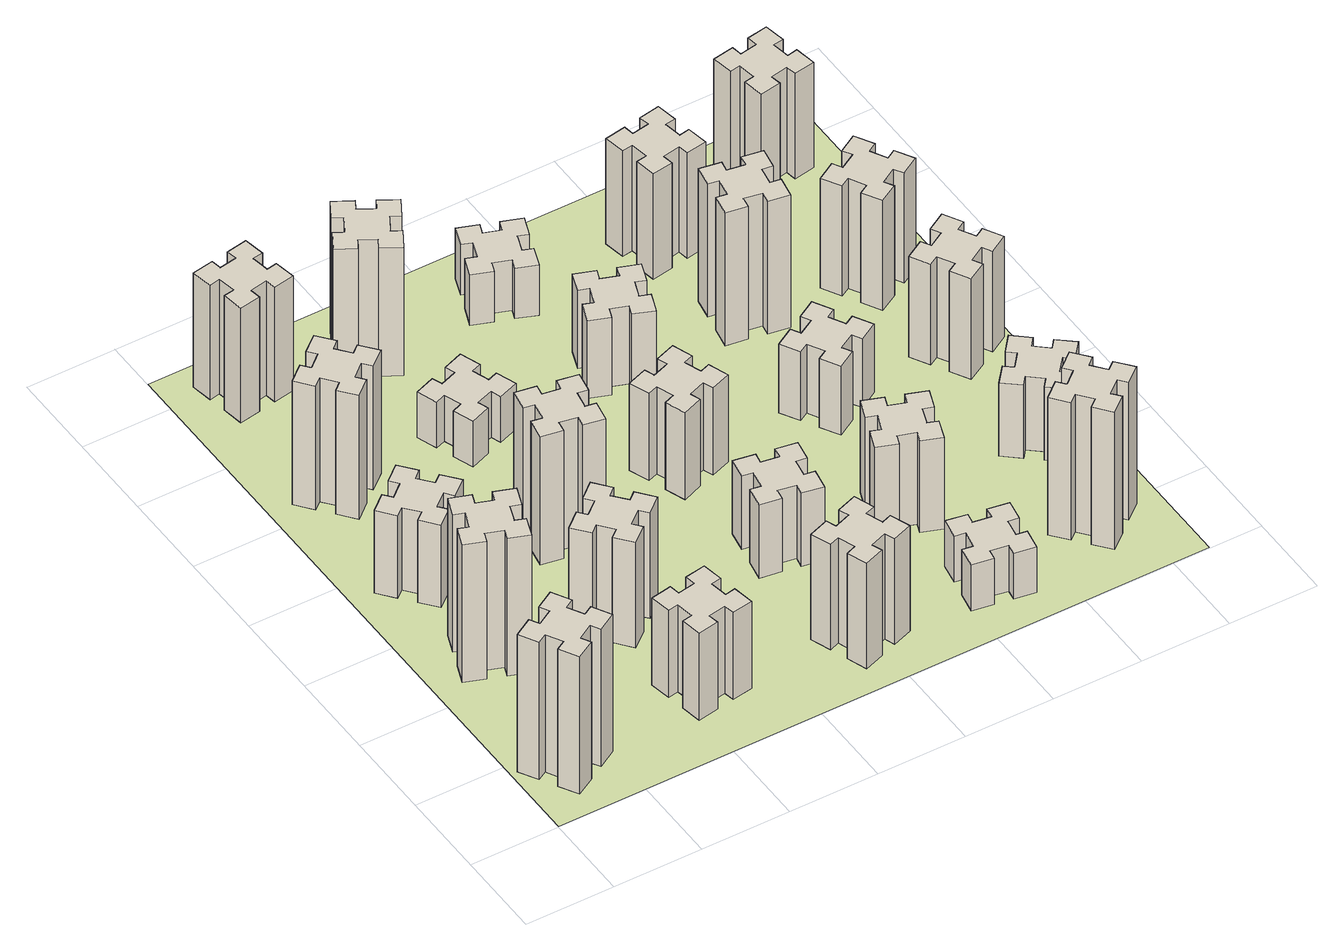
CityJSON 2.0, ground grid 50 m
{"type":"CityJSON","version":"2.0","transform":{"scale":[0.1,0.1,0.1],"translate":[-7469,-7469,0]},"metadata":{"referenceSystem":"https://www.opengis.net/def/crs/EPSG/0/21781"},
"CityObjects":{
"building1":{"type":"Building","attributes":{"class":"1000","function":"1000","usage":"1000","yearOfConstruction":2016,"roofType":"1000","measuredHeight":90,"storeysAboveGround":30,"storeysBelowGround":0},"geometry":[{"type":"Solid","lod":"1","boundaries":[[[[0,1,2,3,4,5,6,7,8,9,10,11,12,13,14,15,16,17,18,19]],[[17,16,20,21]],[[16,15,22,20]],[[15,14,23,22]],[[14,13,24,23]],[[13,12,25,24]],[[12,11,26,25]],[[11,10,27,26]],[[10,9,28,27]],[[9,8,29,28]],[[8,7,30,29]],[[7,6,31,30]],[[6,5,32,31]],[[5,4,33,32]],[[4,3,34,33]],[[3,2,35,34]],[[2,1,36,35]],[[1,0,37,36]],[[0,19,38,37]],[[19,18,39,38]],[[18,17,21,39]],[[24,25,26,27,28,29,30,31,32,33,34,35,36,37,38,39,21,20,22,23]]]]}]},
"building2":{"type":"Building","attributes":{"class":"1000","function":"1000","usage":"1000","yearOfConstruction":2016,"roofType":"1000","measuredHeight":90,"storeysAboveGround":30,"storeysBelowGround":0},"geometry":[{"type":"Solid","lod":"1","boundaries":[[[[40,41,42,43,44,45,46,47,48,49,50,51,52,53,54,55,56,57,58,59]],[[57,56,60,61]],[[56,55,62,60]],[[55,54,63,62]],[[54,53,64,63]],[[53,52,65,64]],[[52,51,66,65]],[[51,50,67,66]],[[50,49,68,67]],[[49,48,69,68]],[[48,47,70,69]],[[47,46,71,70]],[[46,45,72,71]],[[45,44,73,72]],[[44,43,74,73]],[[43,42,75,74]],[[42,41,76,75]],[[41,40,77,76]],[[40,59,78,77]],[[59,58,79,78]],[[58,57,61,79]],[[64,65,66,67,68,69,70,71,72,73,74,75,76,77,78,79,61,60,62,63]]]]}]},
"building3":{"type":"Building","attributes":{"class":"1000","function":"1000","usage":"1000","yearOfConstruction":2016,"roofType":"1000","measuredHeight":54,"storeysAboveGround":30,"storeysBelowGround":0},"geometry":[{"type":"Solid","lod":"1","boundaries":[[[[80,81,82,83,84,85,86,87,88,89,90,91,92,93,94,95,96,97,98,99]],[[97,96,100,101]],[[96,95,102,100]],[[95,94,103,102]],[[94,93,104,103]],[[93,92,105,104]],[[92,91,106,105]],[[91,90,107,106]],[[90,89,108,107]],[[89,88,109,108]],[[88,87,110,109]],[[87,86,111,110]],[[86,85,112,111]],[[85,84,113,112]],[[84,83,114,113]],[[83,82,115,114]],[[82,81,116,115]],[[81,80,117,116]],[[80,99,118,117]],[[99,98,119,118]],[[98,97,101,119]],[[104,105,106,107,108,109,110,111,112,113,114,115,116,117,118,119,101,100,102,103]]]]}]},
"building4":{"type":"Building","attributes":{"class":"1000","function":"1000","usage":"1000","yearOfConstruction":2016,"roofType":"1000","measuredHeight":81,"storeysAboveGround":30,"storeysBelowGround":0},"geometry":[{"type":"Solid","lod":"1","boundaries":[[[[120,121,122,123,124,125,126,127,128,129,130,131,132,133,134,135,136,137,138,139]],[[137,136,140,141]],[[136,135,142,140]],[[135,134,143,142]],[[134,133,144,143]],[[133,132,145,144]],[[132,131,146,145]],[[131,130,147,146]],[[130,129,148,147]],[[129,128,149,148]],[[128,127,150,149]],[[127,126,151,150]],[[126,125,152,151]],[[125,124,153,152]],[[124,123,154,153]],[[123,122,155,154]],[[122,121,156,155]],[[121,120,157,156]],[[120,139,158,157]],[[139,138,159,158]],[[138,137,141,159]],[[144,145,146,147,148,149,150,151,152,153,154,155,156,157,158,159,141,140,142,143]]]]}]},
"building5":{"type":"Building","attributes":{"class":"1000","function":"1000","usage":"1000","yearOfConstruction":2016,"roofType":"1000","measuredHeight":57,"storeysAboveGround":30,"storeysBelowGround":0},"geometry":[{"type":"Solid","lod":"1","boundaries":[[[[160,161,162,163,164,165,166,167,168,169,170,171,172,173,174,175,176,177,178,179]],[[177,176,180,181]],[[176,175,182,180]],[[175,174,183,182]],[[174,173,184,183]],[[173,172,185,184]],[[172,171,186,185]],[[171,170,187,186]],[[170,169,188,187]],[[169,168,189,188]],[[168,167,190,189]],[[167,166,191,190]],[[166,165,192,191]],[[165,164,193,192]],[[164,163,194,193]],[[163,162,195,194]],[[162,161,196,195]],[[161,160,197,196]],[[160,179,198,197]],[[179,178,199,198]],[[178,177,181,199]],[[184,185,186,187,188,189,190,191,192,193,194,195,196,197,198,199,181,180,182,183]]]]}]},
"building6":{"type":"Building","attributes":{"class":"1000","function":"1000","usage":"1000","yearOfConstruction":2016,"roofType":"1000","measuredHeight":69,"storeysAboveGround":30,"storeysBelowGround":0},"geometry":[{"type":"Solid","lod":"1","boundaries":[[[[200,201,202,203,204,205,206,207,208,209,210,211,212,213,214,215,216,217,218,219]],[[217,216,220,221]],[[216,215,222,220]],[[215,214,223,222]],[[214,213,224,223]],[[213,212,225,224]],[[212,211,226,225]],[[211,210,227,226]],[[210,209,228,227]],[[209,208,229,228]],[[208,207,230,229]],[[207,206,231,230]],[[206,205,232,231]],[[205,204,233,232]],[[204,203,234,233]],[[203,202,235,234]],[[202,201,236,235]],[[201,200,237,236]],[[200,219,238,237]],[[219,218,239,238]],[[218,217,221,239]],[[224,225,226,227,228,229,230,231,232,233,234,235,236,237,238,239,221,220,222,223]]]]}]},
"building7":{"type":"Building","attributes":{"class":"1000","function":"1000","usage":"1000","yearOfConstruction":2016,"roofType":"1000","measuredHeight":75,"storeysAboveGround":30,"storeysBelowGround":0},"geometry":[{"type":"Solid","lod":"1","boundaries":[[[[240,241,242,243,244,245,246,247,248,249,250,251,252,253,254,255,256,257,258,259]],[[257,256,260,261]],[[256,255,262,260]],[[255,254,263,262]],[[254,253,264,263]],[[253,252,265,264]],[[252,251,266,265]],[[251,250,267,266]],[[250,249,268,267]],[[249,248,269,268]],[[248,247,270,269]],[[247,246,271,270]],[[246,245,272,271]],[[245,244,273,272]],[[244,243,274,273]],[[243,242,275,274]],[[242,241,276,275]],[[241,240,277,276]],[[240,259,278,277]],[[259,258,279,278]],[[258,257,261,279]],[[264,265,266,267,268,269,270,271,272,273,274,275,276,277,278,279,261,260,262,263]]]]}]},
"building8":{"type":"Building","attributes":{"class":"1000","function":"1000","usage":"1000","yearOfConstruction":2016,"roofType":"1000","measuredHeight":84,"storeysAboveGround":30,"storeysBelowGround":0},"geometry":[{"type":"Solid","lod":"1","boundaries":[[[[280,281,282,283,284,285,286,287,288,289,290,291,292,293,294,295,296,297,298,299]],[[297,296,300,301]],[[296,295,302,300]],[[295,294,303,302]],[[294,293,304,303]],[[293,292,305,304]],[[292,291,306,305]],[[291,290,307,306]],[[290,289,308,307]],[[289,288,309,308]],[[288,287,310,309]],[[287,286,311,310]],[[286,285,312,311]],[[285,284,313,312]],[[284,283,314,313]],[[283,282,315,314]],[[282,281,316,315]],[[281,280,317,316]],[[280,299,318,317]],[[299,298,319,318]],[[298,297,301,319]],[[304,305,306,307,308,309,310,311,312,313,314,315,316,317,318,319,301,300,302,303]]]]}]},
"building9":{"type":"Building","attributes":{"class":"1000","function":"1000","usage":"1000","yearOfConstruction":2016,"roofType":"1000","measuredHeight":30,"storeysAboveGround":30,"storeysBelowGround":0},"geometry":[{"type":"Solid","lod":"1","boundaries":[[[[320,321,322,323,324,325,326,327,328,329,330,331,332,333,334,335,336,337,338,339]],[[337,336,340,341]],[[336,335,342,340]],[[335,334,343,342]],[[334,333,344,343]],[[333,332,345,344]],[[332,331,346,345]],[[331,330,347,346]],[[330,329,348,347]],[[329,328,349,348]],[[328,327,350,349]],[[327,326,351,350]],[[326,325,352,351]],[[325,324,353,352]],[[324,323,354,353]],[[323,322,355,354]],[[322,321,356,355]],[[321,320,357,356]],[[320,339,358,357]],[[339,338,359,358]],[[338,337,341,359]],[[344,345,346,347,348,349,350,351,352,353,354,355,356,357,358,359,341,340,342,343]]]]}]},
"building10":{"type":"Building","attributes":{"class":"1000","function":"1000","usage":"1000","yearOfConstruction":2016,"roofType":"1000","measuredHeight":84,"storeysAboveGround":30,"storeysBelowGround":0},"geometry":[{"type":"Solid","lod":"1","boundaries":[[[[360,361,362,363,364,365,366,367,368,369,370,371,372,373,374,375,376,377,378,379]],[[377,376,380,381]],[[376,375,382,380]],[[375,374,383,382]],[[374,373,384,383]],[[373,372,385,384]],[[372,371,386,385]],[[371,370,387,386]],[[370,369,388,387]],[[369,368,389,388]],[[368,367,390,389]],[[367,366,391,390]],[[366,365,392,391]],[[365,364,393,392]],[[364,363,394,393]],[[363,362,395,394]],[[362,361,396,395]],[[361,360,397,396]],[[360,379,398,397]],[[379,378,399,398]],[[378,377,381,399]],[[384,385,386,387,388,389,390,391,392,393,394,395,396,397,398,399,381,380,382,383]]]]}]},
"building11":{"type":"Building","attributes":{"class":"1000","function":"1000","usage":"1000","yearOfConstruction":2016,"roofType":"1000","measuredHeight":69,"storeysAboveGround":30,"storeysBelowGround":0},"geometry":[{"type":"Solid","lod":"1","boundaries":[[[[400,401,402,403,404,405,406,407,408,409,410,411,412,413,414,415,416,417,418,419]],[[417,416,420,421]],[[416,415,422,420]],[[415,414,423,422]],[[414,413,424,423]],[[413,412,425,424]],[[412,411,426,425]],[[411,410,427,426]],[[410,409,428,427]],[[409,408,429,428]],[[408,407,430,429]],[[407,406,431,430]],[[406,405,432,431]],[[405,404,433,432]],[[404,403,434,433]],[[403,402,435,434]],[[402,401,436,435]],[[401,400,437,436]],[[400,419,438,437]],[[419,418,439,438]],[[418,417,421,439]],[[424,425,426,427,428,429,430,431,432,433,434,435,436,437,438,439,421,420,422,423]]]]}]},
"building12":{"type":"Building","attributes":{"class":"1000","function":"1000","usage":"1000","yearOfConstruction":2016,"roofType":"1000","measuredHeight":48,"storeysAboveGround":30,"storeysBelowGround":0},"geometry":[{"type":"Solid","lod":"1","boundaries":[[[[440,441,442,443,444,445,446,447,448,449,450,451,452,453,454,455,456,457,458,459]],[[457,456,460,461]],[[456,455,462,460]],[[455,454,463,462]],[[454,453,464,463]],[[453,452,465,464]],[[452,451,466,465]],[[451,450,467,466]],[[450,449,468,467]],[[449,448,469,468]],[[448,447,470,469]],[[447,446,471,470]],[[446,445,472,471]],[[445,444,473,472]],[[444,443,474,473]],[[443,442,475,474]],[[442,441,476,475]],[[441,440,477,476]],[[440,459,478,477]],[[459,458,479,478]],[[458,457,461,479]],[[464,465,466,467,468,469,470,471,472,473,474,475,476,477,478,479,461,460,462,463]]]]}]},
"building13":{"type":"Building","attributes":{"class":"1000","function":"1000","usage":"1000","yearOfConstruction":2016,"roofType":"1000","measuredHeight":57,"storeysAboveGround":30,"storeysBelowGround":0},"geometry":[{"type":"Solid","lod":"1","boundaries":[[[[480,481,482,483,484,485,486,487,488,489,490,491,492,493,494,495,496,497,498,499]],[[497,496,500,501]],[[496,495,502,500]],[[495,494,503,502]],[[494,493,504,503]],[[493,492,505,504]],[[492,491,506,505]],[[491,490,507,506]],[[490,489,508,507]],[[489,488,509,508]],[[488,487,510,509]],[[487,486,511,510]],[[486,485,512,511]],[[485,484,513,512]],[[484,483,514,513]],[[483,482,515,514]],[[482,481,516,515]],[[481,480,517,516]],[[480,499,518,517]],[[499,498,519,518]],[[498,497,501,519]],[[504,505,506,507,508,509,510,511,512,513,514,515,516,517,518,519,501,500,502,503]]]]}]},
"building14":{"type":"Building","attributes":{"class":"1000","function":"1000","usage":"1000","yearOfConstruction":2016,"roofType":"1000","measuredHeight":51,"storeysAboveGround":30,"storeysBelowGround":0},"geometry":[{"type":"Solid","lod":"1","boundaries":[[[[520,521,522,523,524,525,526,527,528,529,530,531,532,533,534,535,536,537,538,539]],[[537,536,540,541]],[[536,535,542,540]],[[535,534,543,542]],[[534,533,544,543]],[[533,532,545,544]],[[532,531,546,545]],[[531,530,547,546]],[[530,529,548,547]],[[529,528,549,548]],[[528,527,550,549]],[[527,526,551,550]],[[526,525,552,551]],[[525,524,553,552]],[[524,523,554,553]],[[523,522,555,554]],[[522,521,556,555]],[[521,520,557,556]],[[520,539,558,557]],[[539,538,559,558]],[[538,537,541,559]],[[544,545,546,547,548,549,550,551,552,553,554,555,556,557,558,559,541,540,542,543]]]]}]},
"building15":{"type":"Building","attributes":{"class":"1000","function":"1000","usage":"1000","yearOfConstruction":2016,"roofType":"1000","measuredHeight":33,"storeysAboveGround":30,"storeysBelowGround":0},"geometry":[{"type":"Solid","lod":"1","boundaries":[[[[560,561,562,563,564,565,566,567,568,569,570,571,572,573,574,575,576,577,578,579]],[[577,576,580,581]],[[576,575,582,580]],[[575,574,583,582]],[[574,573,584,583]],[[573,572,585,584]],[[572,571,586,585]],[[571,570,587,586]],[[570,569,588,587]],[[569,568,589,588]],[[568,567,590,589]],[[567,566,591,590]],[[566,565,592,591]],[[565,564,593,592]],[[564,563,594,593]],[[563,562,595,594]],[[562,561,596,595]],[[561,560,597,596]],[[560,579,598,597]],[[579,578,599,598]],[[578,577,581,599]],[[584,585,586,587,588,589,590,591,592,593,594,595,596,597,598,599,581,580,582,583]]]]}]},
"building16":{"type":"Building","attributes":{"class":"1000","function":"1000","usage":"1000","yearOfConstruction":2016,"roofType":"1000","measuredHeight":30,"storeysAboveGround":30,"storeysBelowGround":0},"geometry":[{"type":"Solid","lod":"1","boundaries":[[[[600,601,602,603,604,605,606,607,608,609,610,611,612,613,614,615,616,617,618,619]],[[617,616,620,621]],[[616,615,622,620]],[[615,614,623,622]],[[614,613,624,623]],[[613,612,625,624]],[[612,611,626,625]],[[611,610,627,626]],[[610,609,628,627]],[[609,608,629,628]],[[608,607,630,629]],[[607,606,631,630]],[[606,605,632,631]],[[605,604,633,632]],[[604,603,634,633]],[[603,602,635,634]],[[602,601,636,635]],[[601,600,637,636]],[[600,619,638,637]],[[619,618,639,638]],[[618,617,621,639]],[[624,625,626,627,628,629,630,631,632,633,634,635,636,637,638,639,621,620,622,623]]]]}]},
"building17":{"type":"Building","attributes":{"class":"1000","function":"1000","usage":"1000","yearOfConstruction":2016,"roofType":"1000","measuredHeight":60,"storeysAboveGround":30,"storeysBelowGround":0},"geometry":[{"type":"Solid","lod":"1","boundaries":[[[[640,641,642,643,644,645,646,647,648,649,650,651,652,653,654,655,656,657,658,659]],[[657,656,660,661]],[[656,655,662,660]],[[655,654,663,662]],[[654,653,664,663]],[[653,652,665,664]],[[652,651,666,665]],[[651,650,667,666]],[[650,649,668,667]],[[649,648,669,668]],[[648,647,670,669]],[[647,646,671,670]],[[646,645,672,671]],[[645,644,673,672]],[[644,643,674,673]],[[643,642,675,674]],[[642,641,676,675]],[[641,640,677,676]],[[640,659,678,677]],[[659,658,679,678]],[[658,657,661,679]],[[664,665,666,667,668,669,670,671,672,673,674,675,676,677,678,679,661,660,662,663]]]]}]},
"building18":{"type":"Building","attributes":{"class":"1000","function":"1000","usage":"1000","yearOfConstruction":2016,"roofType":"1000","measuredHeight":45,"storeysAboveGround":30,"storeysBelowGround":0},"geometry":[{"type":"Solid","lod":"1","boundaries":[[[[680,681,682,683,684,685,686,687,688,689,690,691,692,693,694,695,696,697,698,699]],[[697,696,700,701]],[[696,695,702,700]],[[695,694,703,702]],[[694,693,704,703]],[[693,692,705,704]],[[692,691,706,705]],[[691,690,707,706]],[[690,689,708,707]],[[689,688,709,708]],[[688,687,710,709]],[[687,686,711,710]],[[686,685,712,711]],[[685,684,713,712]],[[684,683,714,713]],[[683,682,715,714]],[[682,681,716,715]],[[681,680,717,716]],[[680,699,718,717]],[[699,698,719,718]],[[698,697,701,719]],[[704,705,706,707,708,709,710,711,712,713,714,715,716,717,718,719,701,700,702,703]]]]}]},
"building19":{"type":"Building","attributes":{"class":"1000","function":"1000","usage":"1000","yearOfConstruction":2016,"roofType":"1000","measuredHeight":87,"storeysAboveGround":30,"storeysBelowGround":0},"geometry":[{"type":"Solid","lod":"1","boundaries":[[[[720,721,722,723,724,725,726,727,728,729,730,731,732,733,734,735,736,737,738,739]],[[737,736,740,741]],[[736,735,742,740]],[[735,734,743,742]],[[734,733,744,743]],[[733,732,745,744]],[[732,731,746,745]],[[731,730,747,746]],[[730,729,748,747]],[[729,728,749,748]],[[728,727,750,749]],[[727,726,751,750]],[[726,725,752,751]],[[725,724,753,752]],[[724,723,754,753]],[[723,722,755,754]],[[722,721,756,755]],[[721,720,757,756]],[[720,739,758,757]],[[739,738,759,758]],[[738,737,741,759]],[[744,745,746,747,748,749,750,751,752,753,754,755,756,757,758,759,741,740,742,743]]]]}]},
"building20":{"type":"Building","attributes":{"class":"1000","function":"1000","usage":"1000","yearOfConstruction":2016,"roofType":"1000","measuredHeight":90,"storeysAboveGround":30,"storeysBelowGround":0},"geometry":[{"type":"Solid","lod":"1","boundaries":[[[[760,761,762,763,764,765,766,767,768,769,770,771,772,773,774,775,776,777,778,779]],[[777,776,780,781]],[[776,775,782,780]],[[775,774,783,782]],[[774,773,784,783]],[[773,772,785,784]],[[772,771,786,785]],[[771,770,787,786]],[[770,769,788,787]],[[769,768,789,788]],[[768,767,790,789]],[[767,766,791,790]],[[766,765,792,791]],[[765,764,793,792]],[[764,763,794,793]],[[763,762,795,794]],[[762,761,796,795]],[[761,760,797,796]],[[760,779,798,797]],[[779,778,799,798]],[[778,777,781,799]],[[784,785,786,787,788,789,790,791,792,793,794,795,796,797,798,799,781,780,782,783]]]]}]},
"building21":{"type":"Building","attributes":{"class":"1000","function":"1000","usage":"1000","yearOfConstruction":2016,"roofType":"1000","measuredHeight":69,"storeysAboveGround":30,"storeysBelowGround":0},"geometry":[{"type":"Solid","lod":"1","boundaries":[[[[800,801,802,803,804,805,806,807,808,809,810,811,812,813,814,815,816,817,818,819]],[[817,816,820,821]],[[816,815,822,820]],[[815,814,823,822]],[[814,813,824,823]],[[813,812,825,824]],[[812,811,826,825]],[[811,810,827,826]],[[810,809,828,827]],[[809,808,829,828]],[[808,807,830,829]],[[807,806,831,830]],[[806,805,832,831]],[[805,804,833,832]],[[804,803,834,833]],[[803,802,835,834]],[[802,801,836,835]],[[801,800,837,836]],[[800,819,838,837]],[[819,818,839,838]],[[818,817,821,839]],[[824,825,826,827,828,829,830,831,832,833,834,835,836,837,838,839,821,820,822,823]]]]}]},
"building22":{"type":"Building","attributes":{"class":"1000","function":"1000","usage":"1000","yearOfConstruction":2016,"roofType":"1000","measuredHeight":48,"storeysAboveGround":30,"storeysBelowGround":0},"geometry":[{"type":"Solid","lod":"1","boundaries":[[[[840,841,842,843,844,845,846,847,848,849,850,851,852,853,854,855,856,857,858,859]],[[857,856,860,861]],[[856,855,862,860]],[[855,854,863,862]],[[854,853,864,863]],[[853,852,865,864]],[[852,851,866,865]],[[851,850,867,866]],[[850,849,868,867]],[[849,848,869,868]],[[848,847,870,869]],[[847,846,871,870]],[[846,845,872,871]],[[845,844,873,872]],[[844,843,874,873]],[[843,842,875,874]],[[842,841,876,875]],[[841,840,877,876]],[[840,859,878,877]],[[859,858,879,878]],[[858,857,861,879]],[[864,865,866,867,868,869,870,871,872,873,874,875,876,877,878,879,861,860,862,863]]]]}]},
"building23":{"type":"Building","attributes":{"class":"1000","function":"1000","usage":"1000","yearOfConstruction":2016,"roofType":"1000","measuredHeight":66,"storeysAboveGround":30,"storeysBelowGround":0},"geometry":[{"type":"Solid","lod":"1","boundaries":[[[[880,881,882,883,884,885,886,887,888,889,890,891,892,893,894,895,896,897,898,899]],[[897,896,900,901]],[[896,895,902,900]],[[895,894,903,902]],[[894,893,904,903]],[[893,892,905,904]],[[892,891,906,905]],[[891,890,907,906]],[[890,889,908,907]],[[889,888,909,908]],[[888,887,910,909]],[[887,886,911,910]],[[886,885,912,911]],[[885,884,913,912]],[[884,883,914,913]],[[883,882,915,914]],[[882,881,916,915]],[[881,880,917,916]],[[880,899,918,917]],[[899,898,919,918]],[[898,897,901,919]],[[904,905,906,907,908,909,910,911,912,913,914,915,916,917,918,919,901,900,902,903]]]]}]},
"building24":{"type":"Building","attributes":{"class":"1000","function":"1000","usage":"1000","yearOfConstruction":2016,"roofType":"1000","measuredHeight":72,"storeysAboveGround":30,"storeysBelowGround":0},"geometry":[{"type":"Solid","lod":"1","boundaries":[[[[920,921,922,923,924,925,926,927,928,929,930,931,932,933,934,935,936,937,938,939]],[[937,936,940,941]],[[936,935,942,940]],[[935,934,943,942]],[[934,933,944,943]],[[933,932,945,944]],[[932,931,946,945]],[[931,930,947,946]],[[930,929,948,947]],[[929,928,949,948]],[[928,927,950,949]],[[927,926,951,950]],[[926,925,952,951]],[[925,924,953,952]],[[924,923,954,953]],[[923,922,955,954]],[[922,921,956,955]],[[921,920,957,956]],[[920,939,958,957]],[[939,938,959,958]],[[938,937,941,959]],[[944,945,946,947,948,949,950,951,952,953,954,955,956,957,958,959,941,940,942,943]]]]}]},
"building25":{"type":"Building","attributes":{"class":"1000","function":"1000","usage":"1000","yearOfConstruction":2016,"roofType":"1000","measuredHeight":69,"storeysAboveGround":30,"storeysBelowGround":0},"geometry":[{"type":"Solid","lod":"1","boundaries":[[[[960,961,962,963,964,965,966,967,968,969,970,971,972,973,974,975,976,977,978,979]],[[977,976,980,981]],[[976,975,982,980]],[[975,974,983,982]],[[974,973,984,983]],[[973,972,985,984]],[[972,971,986,985]],[[971,970,987,986]],[[970,969,988,987]],[[969,968,989,988]],[[968,967,990,989]],[[967,966,991,990]],[[966,965,992,991]],[[965,964,993,992]],[[964,963,994,993]],[[963,962,995,994]],[[962,961,996,995]],[[961,960,997,996]],[[960,979,998,997]],[[979,978,999,998]],[[978,977,981,999]],[[984,985,986,987,988,989,990,991,992,993,994,995,996,997,998,999,981,980,982,983]]]]}]},
"landuse1":{"type":"LandUse","attributes":{"name":"plot1","function":"1010"},"geometry":[{"type":"MultiSurface","lod":"1","boundaries":[[[1000,1001,1002,1003]]]}]}
},
"vertices":[
[155,364,0],[205,277,0],[153,247,0],[213,143,0],[317,203,0],[287,255,0],[374,305,0],[404,253,0],[508,313,0],[448,417,0],[396,387,0],[346,474,0],[398,504,0],[338,608,0],[234,548,0],[264,496,0],[177,446,0],[147,498,0],[43,438,0],[103,334,0],[177,446,900],[147,498,900],[264,496,900],[234,548,900],[338,608,900],[398,504,900],[346,474,900],[396,387,900],[448,417,900],[508,313,900],[404,253,900],[374,305,900],[287,255,900],[317,203,900],[213,143,900],[153,247,900],[205,277,900],[155,364,900],[103,334,900],[43,438,900],
[460,1302,0],[366,1336,0],[387,1392,0],[274,1433,0],[233,1320,0],[289,1300,0],[255,1206,0],[199,1227,0],[157,1114,0],[270,1073,0],[291,1129,0],[385,1095,0],[364,1039,0],[477,997,0],[518,1110,0],[462,1131,0],[496,1225,0],[552,1204,0],[593,1317,0],[480,1358,0],[496,1225,900],[552,1204,900],[462,1131,900],[518,1110,900],[477,997,900],[364,1039,900],[385,1095,900],[291,1129,900],[270,1073,900],[157,1114,900],[199,1227,900],[255,1206,900],[289,1300,900],[233,1320,900],[274,1433,900],[387,1392,900],[366,1336,900],[460,1302,900],[480,1358,900],[593,1317,900],
[492,1888,0],[427,1964,0],[473,2003,0],[396,2095,0],[304,2018,0],[343,1972,0],[266,1907,0],[228,1953,0],[136,1876,0],[213,1784,0],[259,1823,0],[323,1746,0],[277,1708,0],[354,1616,0],[446,1693,0],[408,1739,0],[484,1803,0],[523,1757,0],[615,1834,0],[538,1926,0],[484,1803,540],[523,1757,540],[408,1739,540],[446,1693,540],[354,1616,540],[277,1708,540],[323,1746,540],[259,1823,540],[213,1784,540],[136,1876,540],[228,1953,540],[266,1907,540],[343,1972,540],[304,2018,540],[396,2095,540],[473,2003,540],[427,1964,540],[492,1888,540],[538,1926,540],[615,1834,540],
[343,2712,0],[266,2647,0],[228,2693,0],[136,2616,0],[213,2524,0],[259,2563,0],[323,2486,0],[277,2448,0],[354,2356,0],[446,2433,0],[408,2479,0],[484,2543,0],[523,2497,0],[615,2574,0],[538,2666,0],[492,2628,0],[427,2704,0],[473,2743,0],[396,2835,0],[304,2758,0],[427,2704,810],[473,2743,810],[492,2628,810],[538,2666,810],[615,2574,810],[523,2497,810],[484,2543,810],[408,2479,810],[446,2433,810],[354,2356,810],[277,2448,810],[323,2486,810],[259,2563,810],[213,2524,810],[136,2616,810],[228,2693,810],[266,2647,810],[343,2712,810],[304,2758,810],[396,2835,810],
[1085,358,0],[1184,376,0],[1194,317,0],[1312,337,0],[1291,456,0],[1232,445,0],[1215,544,0],[1274,554,0],[1253,672,0],[1135,651,0],[1145,592,0],[1047,575,0],[1037,634,0],[918,613,0],[939,495,0],[998,505,0],[1016,407,0],[957,397,0],[977,278,0],[1096,299,0],[1016,407,570],[957,397,570],[998,505,570],[939,495,570],[918,613,570],[1037,634,570],[1047,575,570],[1145,592,570],[1135,651,570],[1253,672,570],[1274,554,570],[1215,544,570],[1232,445,570],[1291,456,570],[1312,337,570],[1194,317,570],[1184,376,570],[1085,358,570],[1096,299,570],[977,278,570],
[1048,999,0],[1124,1063,0],[1163,1017,0],[1255,1094,0],[1178,1186,0],[1132,1148,0],[1067,1224,0],[1113,1263,0],[1036,1355,0],[944,1278,0],[983,1232,0],[906,1167,0],[868,1213,0],[776,1136,0],[853,1044,0],[899,1083,0],[963,1006,0],[917,968,0],[994,876,0],[1086,953,0],[963,1006,690],[917,968,690],[899,1083,690],[853,1044,690],[776,1136,690],[868,1213,690],[906,1167,690],[983,1232,690],[944,1278,690],[1036,1355,690],[1113,1263,690],[1067,1224,690],[1132,1148,690],[1178,1186,690],[1255,1094,690],[1163,1017,690],[1124,1063,690],[1048,999,690],[1086,953,690],[994,876,690],
[492,3405,0],[475,3504,0],[534,3514,0],[513,3632,0],[395,3611,0],[405,3552,0],[307,3535,0],[297,3594,0],[178,3573,0],[199,3455,0],[258,3465,0],[276,3367,0],[217,3357,0],[237,3238,0],[356,3259,0],[345,3318,0],[444,3336,0],[454,3277,0],[572,3297,0],[551,3416,0],[444,3336,750],[454,3277,750],[345,3318,750],[356,3259,750],[237,3238,750],[217,3357,750],[276,3367,750],[258,3465,750],[199,3455,750],[178,3573,750],[297,3594,750],[307,3535,750],[405,3552,750],[395,3611,750],[513,3632,750],[534,3514,750],[475,3504,750],[492,3405,750],[551,3416,750],[572,3297,750],
[1047,1656,0],[1145,1638,0],[1135,1579,0],[1253,1558,0],[1274,1677,0],[1215,1687,0],[1232,1785,0],[1291,1775,0],[1312,1893,0],[1194,1914,0],[1184,1855,0],[1085,1872,0],[1096,1931,0],[977,1952,0],[957,1834,0],[1016,1824,0],[998,1725,0],[939,1736,0],[918,1617,0],[1037,1597,0],[998,1725,840],[939,1736,840],[1016,1824,840],[957,1834,840],[977,1952,840],[1096,1931,840],[1085,1872,840],[1184,1855,840],[1194,1914,840],[1312,1893,840],[1291,1775,840],[1232,1785,840],[1215,1687,840],[1274,1677,840],[1253,1558,840],[1135,1579,840],[1145,1638,840],[1047,1656,840],[1037,1597,840],[918,1617,840],
[1106,2475,0],[1200,2509,0],[1220,2453,0],[1333,2494,0],[1292,2607,0],[1236,2586,0],[1202,2680,0],[1258,2700,0],[1217,2813,0],[1104,2772,0],[1125,2716,0],[1031,2682,0],[1010,2738,0],[897,2697,0],[939,2584,0],[995,2605,0],[1029,2511,0],[973,2490,0],[1014,2377,0],[1127,2419,0],[1029,2511,300],[973,2490,300],[995,2605,300],[939,2584,300],[897,2697,300],[1010,2738,300],[1031,2682,300],[1125,2716,300],[1104,2772,300],[1217,2813,300],[1258,2700,300],[1202,2680,300],[1236,2586,300],[1292,2607,300],[1333,2494,300],[1220,2453,300],[1200,2509,300],[1106,2475,300],[1127,2419,300],[1014,2377,300],
[917,3265,0],[1004,3215,0],[974,3163,0],[1078,3103,0],[1138,3207,0],[1086,3237,0],[1136,3324,0],[1188,3294,0],[1248,3398,0],[1144,3458,0],[1114,3406,0],[1027,3456,0],[1057,3508,0],[953,3568,0],[893,3464,0],[945,3434,0],[895,3347,0],[843,3377,0],[783,3273,0],[887,3213,0],[895,3347,840],[843,3377,840],[945,3434,840],[893,3464,840],[953,3568,840],[1057,3508,840],[1027,3456,840],[1114,3406,840],[1144,3458,840],[1248,3398,840],[1188,3294,840],[1136,3324,840],[1086,3237,840],[1138,3207,840],[1078,3103,840],[974,3163,840],[1004,3215,840],[917,3265,840],[887,3213,840],[783,3273,840],
[1965,496,0],[1871,462,0],[1850,518,0],[1737,477,0],[1779,364,0],[1835,385,0],[1869,291,0],[1813,270,0],[1854,157,0],[1967,199,0],[1946,255,0],[2040,289,0],[2060,233,0],[2173,274,0],[2132,387,0],[2076,366,0],[2042,460,0],[2098,480,0],[2057,593,0],[1944,552,0],[2042,460,690],[2098,480,690],[2076,366,690],[2132,387,690],[2173,274,690],[2060,233,690],[2040,289,690],[1946,255,690],[1967,199,690],[1854,157,690],[1813,270,690],[1869,291,690],[1835,385,690],[1779,364,690],[1737,477,690],[1850,518,690],[1871,462,690],[1965,496,690],[1944,552,690],[2057,593,690],
[2055,1047,0],[2072,1145,0],[2131,1135,0],[2152,1253,0],[2034,1274,0],[2024,1215,0],[1925,1232,0],[1936,1291,0],[1817,1312,0],[1797,1194,0],[1856,1184,0],[1838,1085,0],[1779,1096,0],[1758,977,0],[1877,957,0],[1887,1016,0],[1985,998,0],[1975,939,0],[2093,918,0],[2114,1037,0],[1985,998,480],[1975,939,480],[1887,1016,480],[1877,957,480],[1758,977,480],[1779,1096,480],[1838,1085,480],[1856,1184,480],[1797,1194,480],[1817,1312,480],[1936,1291,480],[1925,1232,480],[2024,1215,480],[2034,1274,480],[2152,1253,480],[2131,1135,480],[2072,1145,480],[2055,1047,480],[2114,1037,480],[2093,918,480],
[1846,1735,0],[1940,1769,0],[1960,1713,0],[2073,1754,0],[2032,1867,0],[1976,1846,0],[1942,1940,0],[1998,1960,0],[1957,2073,0],[1844,2032,0],[1865,1976,0],[1771,1942,0],[1750,1998,0],[1637,1957,0],[1679,1844,0],[1735,1865,0],[1769,1771,0],[1713,1750,0],[1754,1637,0],[1867,1679,0],[1769,1771,570],[1713,1750,570],[1735,1865,570],[1679,1844,570],[1637,1957,570],[1750,1998,570],[1771,1942,570],[1865,1976,570],[1844,2032,570],[1957,2073,570],[1998,1960,570],[1942,1940,570],[1976,1846,570],[2032,1867,570],[2073,1754,570],[1960,1713,570],[1940,1769,570],[1846,1735,570],[1867,1679,570],[1754,1637,570],
[2040,2682,0],[1946,2716,0],[1967,2772,0],[1854,2813,0],[1813,2700,0],[1869,2680,0],[1835,2586,0],[1779,2607,0],[1737,2494,0],[1850,2453,0],[1871,2509,0],[1965,2475,0],[1944,2419,0],[2057,2377,0],[2098,2490,0],[2042,2511,0],[2076,2605,0],[2132,2584,0],[2173,2697,0],[2060,2738,0],[2076,2605,510],[2132,2584,510],[2042,2511,510],[2098,2490,510],[2057,2377,510],[1944,2419,510],[1965,2475,510],[1871,2509,510],[1850,2453,510],[1737,2494,510],[1779,2607,510],[1835,2586,510],[1869,2680,510],[1813,2700,510],[1854,2813,510],[1967,2772,510],[1946,2716,510],[2040,2682,510],[2060,2738,510],[2173,2697,510],
[1671,3249,0],[1765,3215,0],[1744,3159,0],[1857,3117,0],[1898,3230,0],[1842,3251,0],[1876,3345,0],[1932,3324,0],[1973,3437,0],[1860,3478,0],[1840,3422,0],[1746,3456,0],[1767,3512,0],[1654,3553,0],[1613,3440,0],[1669,3420,0],[1635,3326,0],[1579,3347,0],[1537,3234,0],[1650,3193,0],[1635,3326,330],[1579,3347,330],[1669,3420,330],[1613,3440,330],[1654,3553,330],[1767,3512,330],[1746,3456,330],[1840,3422,330],[1860,3478,330],[1973,3437,330],[1932,3324,330],[1876,3345,330],[1842,3251,330],[1898,3230,330],[1857,3117,330],[1744,3159,330],[1765,3215,330],[1671,3249,330],[1650,3193,330],[1537,3234,330],
[2596,444,0],[2578,345,0],[2519,356,0],[2498,237,0],[2617,217,0],[2627,276,0],[2725,258,0],[2715,199,0],[2833,178,0],[2854,297,0],[2795,307,0],[2812,405,0],[2871,395,0],[2892,513,0],[2774,534,0],[2764,475,0],[2665,492,0],[2676,551,0],[2557,572,0],[2537,454,0],[2665,492,300],[2676,551,300],[2764,475,300],[2774,534,300],[2892,513,300],[2871,395,300],[2812,405,300],[2795,307,300],[2854,297,300],[2833,178,300],[2715,199,300],[2725,258,300],[2627,276,300],[2617,217,300],[2498,237,300],[2519,356,300],[2578,345,300],[2596,444,300],[2537,454,300],[2557,572,300],
[2682,931,0],[2716,1025,0],[2772,1004,0],[2813,1117,0],[2700,1158,0],[2680,1102,0],[2586,1136,0],[2607,1192,0],[2494,1233,0],[2453,1120,0],[2509,1100,0],[2475,1006,0],[2419,1027,0],[2377,914,0],[2490,873,0],[2511,929,0],[2605,895,0],[2584,839,0],[2697,797,0],[2738,910,0],[2605,895,600],[2584,839,600],[2511,929,600],[2490,873,600],[2377,914,600],[2419,1027,600],[2475,1006,600],[2509,1100,600],[2453,1120,600],[2494,1233,600],[2607,1192,600],[2586,1136,600],[2680,1102,600],[2700,1158,600],[2813,1117,600],[2772,1004,600],[2716,1025,600],[2682,931,600],[2738,910,600],[2697,797,600],
[2575,1844,0],[2625,1757,0],[2573,1727,0],[2633,1623,0],[2737,1683,0],[2707,1735,0],[2794,1785,0],[2824,1733,0],[2928,1793,0],[2868,1897,0],[2816,1867,0],[2766,1954,0],[2818,1984,0],[2758,2088,0],[2654,2028,0],[2684,1976,0],[2597,1926,0],[2567,1978,0],[2463,1918,0],[2523,1814,0],[2597,1926,450],[2567,1978,450],[2684,1976,450],[2654,2028,450],[2758,2088,450],[2818,1984,450],[2766,1954,450],[2816,1867,450],[2868,1897,450],[2928,1793,450],[2824,1733,450],[2794,1785,450],[2707,1735,450],[2737,1683,450],[2633,1623,450],[2573,1727,450],[2625,1757,450],[2575,1844,450],[2523,1814,450],[2463,1918,450],
[2627,2496,0],[2725,2478,0],[2715,2419,0],[2833,2398,0],[2854,2517,0],[2795,2527,0],[2812,2625,0],[2871,2615,0],[2892,2733,0],[2774,2754,0],[2764,2695,0],[2665,2712,0],[2676,2771,0],[2557,2792,0],[2537,2674,0],[2596,2664,0],[2578,2565,0],[2519,2576,0],[2498,2457,0],[2617,2437,0],[2578,2565,870],[2519,2576,870],[2596,2664,870],[2537,2674,870],[2557,2792,870],[2676,2771,870],[2665,2712,870],[2764,2695,870],[2774,2754,870],[2892,2733,870],[2871,2615,870],[2812,2625,870],[2795,2527,870],[2854,2517,870],[2833,2398,870],[2715,2419,870],[2725,2478,870],[2627,2496,870],[2617,2437,870],[2498,2457,870],
[3368,359,0],[3444,423,0],[3483,377,0],[3575,454,0],[3498,546,0],[3452,508,0],[3387,584,0],[3433,623,0],[3356,715,0],[3264,638,0],[3303,592,0],[3226,527,0],[3188,573,0],[3096,496,0],[3173,404,0],[3219,443,0],[3283,366,0],[3237,328,0],[3314,236,0],[3406,313,0],[3283,366,900],[3237,328,900],[3219,443,900],[3173,404,900],[3096,496,900],[3188,573,900],[3226,527,900],[3303,592,900],[3264,638,900],[3356,715,900],[3433,623,900],[3387,584,900],[3452,508,900],[3498,546,900],[3575,454,900],[3483,377,900],[3444,423,900],[3368,359,900],[3406,313,900],[3314,236,900],
[2565,3118,0],[2664,3136,0],[2674,3077,0],[2792,3097,0],[2771,3216,0],[2712,3205,0],[2695,3304,0],[2754,3314,0],[2733,3432,0],[2615,3411,0],[2625,3352,0],[2527,3335,0],[2517,3394,0],[2398,3373,0],[2419,3255,0],[2478,3265,0],[2496,3167,0],[2437,3157,0],[2457,3038,0],[2576,3059,0],[2496,3167,690],[2437,3157,690],[2478,3265,690],[2419,3255,690],[2398,3373,690],[2517,3394,690],[2527,3335,690],[2625,3352,690],[2615,3411,690],[2733,3432,690],[2754,3314,690],[2695,3304,690],[2712,3205,690],[2771,3216,690],[2792,3097,690],[2674,3077,690],[2664,3136,690],[2565,3118,690],[2576,3059,690],[2457,3038,690],
[3487,1006,0],[3552,1083,0],[3598,1044,0],[3675,1136,0],[3583,1213,0],[3544,1167,0],[3468,1232,0],[3506,1278,0],[3414,1355,0],[3337,1263,0],[3383,1224,0],[3319,1148,0],[3273,1186,0],[3196,1094,0],[3288,1017,0],[3326,1063,0],[3403,999,0],[3364,953,0],[3456,876,0],[3533,968,0],[3403,999,480],[3364,953,480],[3326,1063,480],[3288,1017,480],[3196,1094,480],[3273,1186,480],[3319,1148,480],[3383,1224,480],[3337,1263,480],[3414,1355,480],[3506,1278,480],[3468,1232,480],[3544,1167,480],[3583,1213,480],[3675,1136,480],[3598,1044,480],[3552,1083,480],[3487,1006,480],[3533,968,480],[3456,876,480],
[3556,1867,0],[3506,1954,0],[3558,1984,0],[3498,2088,0],[3394,2028,0],[3424,1976,0],[3337,1926,0],[3307,1978,0],[3203,1918,0],[3263,1814,0],[3315,1844,0],[3365,1757,0],[3313,1727,0],[3373,1623,0],[3477,1683,0],[3447,1735,0],[3534,1785,0],[3564,1733,0],[3668,1793,0],[3608,1897,0],[3534,1785,660],[3564,1733,660],[3447,1735,660],[3477,1683,660],[3373,1623,660],[3313,1727,660],[3365,1757,660],[3315,1844,660],[3263,1814,660],[3203,1918,660],[3307,1978,660],[3337,1926,660],[3424,1976,660],[3394,2028,660],[3498,2088,660],[3558,1984,660],[3506,1954,660],[3556,1867,660],[3608,1897,660],[3668,1793,660],
[3456,2507,0],[3406,2594,0],[3458,2624,0],[3398,2728,0],[3294,2668,0],[3324,2616,0],[3237,2566,0],[3207,2618,0],[3103,2558,0],[3163,2454,0],[3215,2484,0],[3265,2397,0],[3213,2367,0],[3273,2263,0],[3377,2323,0],[3347,2375,0],[3434,2425,0],[3464,2373,0],[3568,2433,0],[3508,2537,0],[3434,2425,720],[3464,2373,720],[3347,2375,720],[3377,2323,720],[3273,2263,720],[3213,2367,720],[3265,2397,720],[3215,2484,720],[3163,2454,720],[3103,2558,720],[3207,2618,720],[3237,2566,720],[3324,2616,720],[3294,2668,720],[3398,2728,720],[3458,2624,720],[3406,2594,720],[3456,2507,720],[3508,2537,720],[3568,2433,720],
[3218,3465,0],[3236,3367,0],[3177,3357,0],[3197,3238,0],[3316,3259,0],[3305,3318,0],[3404,3336,0],[3414,3277,0],[3532,3297,0],[3511,3416,0],[3452,3405,0],[3435,3504,0],[3494,3514,0],[3473,3632,0],[3355,3611,0],[3365,3552,0],[3267,3535,0],[3257,3594,0],[3138,3573,0],[3159,3455,0],[3267,3535,690],[3257,3594,690],[3365,3552,690],[3355,3611,690],[3473,3632,690],[3494,3514,690],[3435,3504,690],[3452,3405,690],[3511,3416,690],[3532,3297,690],[3414,3277,690],[3404,3336,690],[3305,3318,690],[3316,3259,690],[3197,3238,690],[3177,3357,690],[3236,3367,690],[3218,3465,690],[3159,3455,690],[3138,3573,690],
[5,3705,0],[3705,3705,0],[3705,5,0],[5,5,0]
]}
